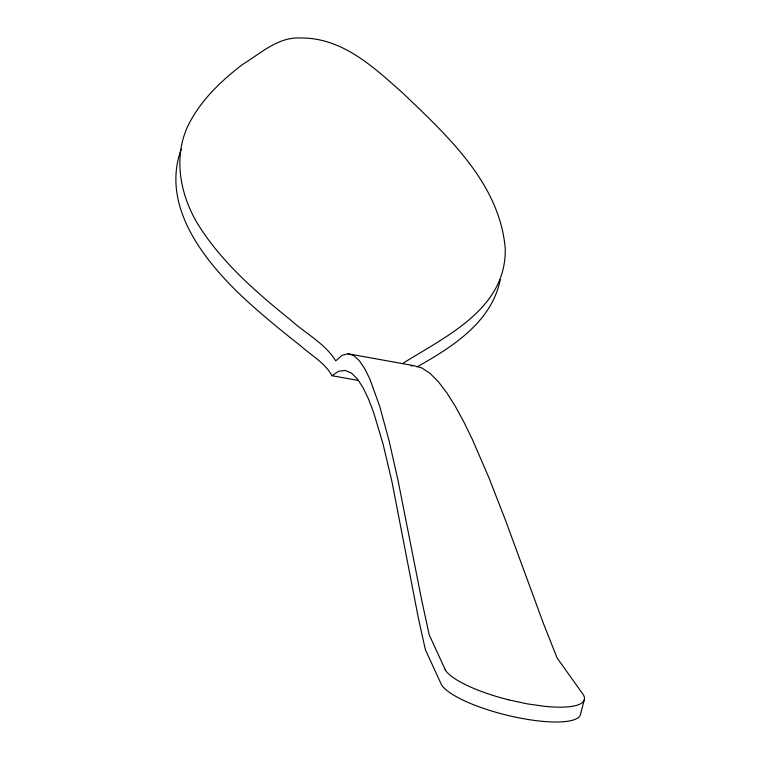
<?xml version="1.0" encoding="UTF-8"?>
<svg xmlns="http://www.w3.org/2000/svg" width="760" height="760" viewBox="0 0 760 760"><rect width="100%" height="100%" fill="white"/><g stroke="black" fill="none" stroke-linecap="round" stroke-linejoin="round"><path stroke-width="1.14" d="M584.26 699.884L580.422 714.723A72.171 18.421 13.9 0 1 514.045 716.841A72.171 18.421 13.9 0 1 441.417 684.608L425.353 649.6L418.513 618.82L391.979 481.83L383.144 444.381L373.53 412.158L368.391 398.772L363.014 387.6L357.371 378.945L351.462 373.131L345.258 370.443L338.76 371.203L331.94 375.697C324.995 362.738 311.144 355.366 300.523 345.743C279.11 328.871 257.916 311.657 238.25 292.742C201.03 256.595 161.262 203.88 181.213 149.207M500.242 279.822C491.549 322.249 452.248 347.101 417.135 366.814M403.322 363.052C446.585 336.053 506.511 308.398 505.238 248.558C499.719 183.54 447.564 135.964 403.294 93.537C374.167 67.611 342.959 37.848 301.245 38C278.198 36.537 260.86 53.333 242.516 64.477C220.086 81.71 199.13 101.811 187.036 127.823C172.9 160.284 181.041 197.828 199.509 226.793C223.117 263.483 256.405 292.438 290.101 319.57C305.111 333.327 324.919 343.235 335.768 360.858L341.933 355.404L347.89 353.742L413.402 365.579L421.686 367.859L430.046 373.378L438.463 381.834L446.899 392.939L455.354 406.391L463.799 421.876L472.216 439.109L488.889 477.594L505.191 519.45L543.295 623.105L557.052 657.875L583.319 694.725A72.2 18.43 13.9 0 1 544.445 706.315L527.003 703.836L508.706 699.856M411.055 365.94L413.402 365.579M331.94 375.697L358.558 380.513M347.89 353.742L353.647 355.556L359.224 360.572L364.619 368.495L369.854 379.012L379.82 406.695L389.187 441.256L398.022 480.349L421.904 601.169L429.191 634.761L445.274 669.778M508.592 699.836A72.2 18.43 13.9 0 1 445.17 669.76"/></g></svg>
